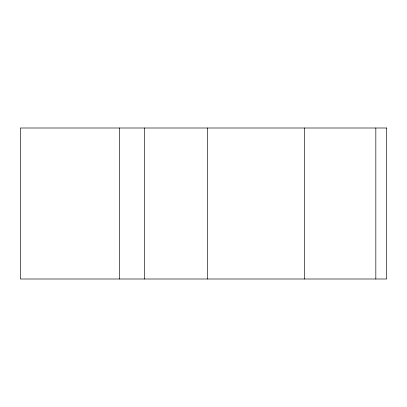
<?xml version="1.0" encoding="UTF-8"?>
<svg xmlns="http://www.w3.org/2000/svg" width="407" height="407" viewBox="0 0 407 407"><rect width="100%" height="100%" fill="white"/><g stroke="black" fill="none" stroke-linecap="round" stroke-linejoin="round"><path stroke-width="0.61" d="M375.829 128.001L375.829 278.999M304.482 128.001L304.482 278.999M207.341 128.001L207.341 278.999M144.546 128.001L144.546 278.999M119.378 128.001L119.378 278.999M386.65 128.001L20.35 128.001L20.35 278.999L386.65 278.999L386.65 128.001"/></g></svg>
